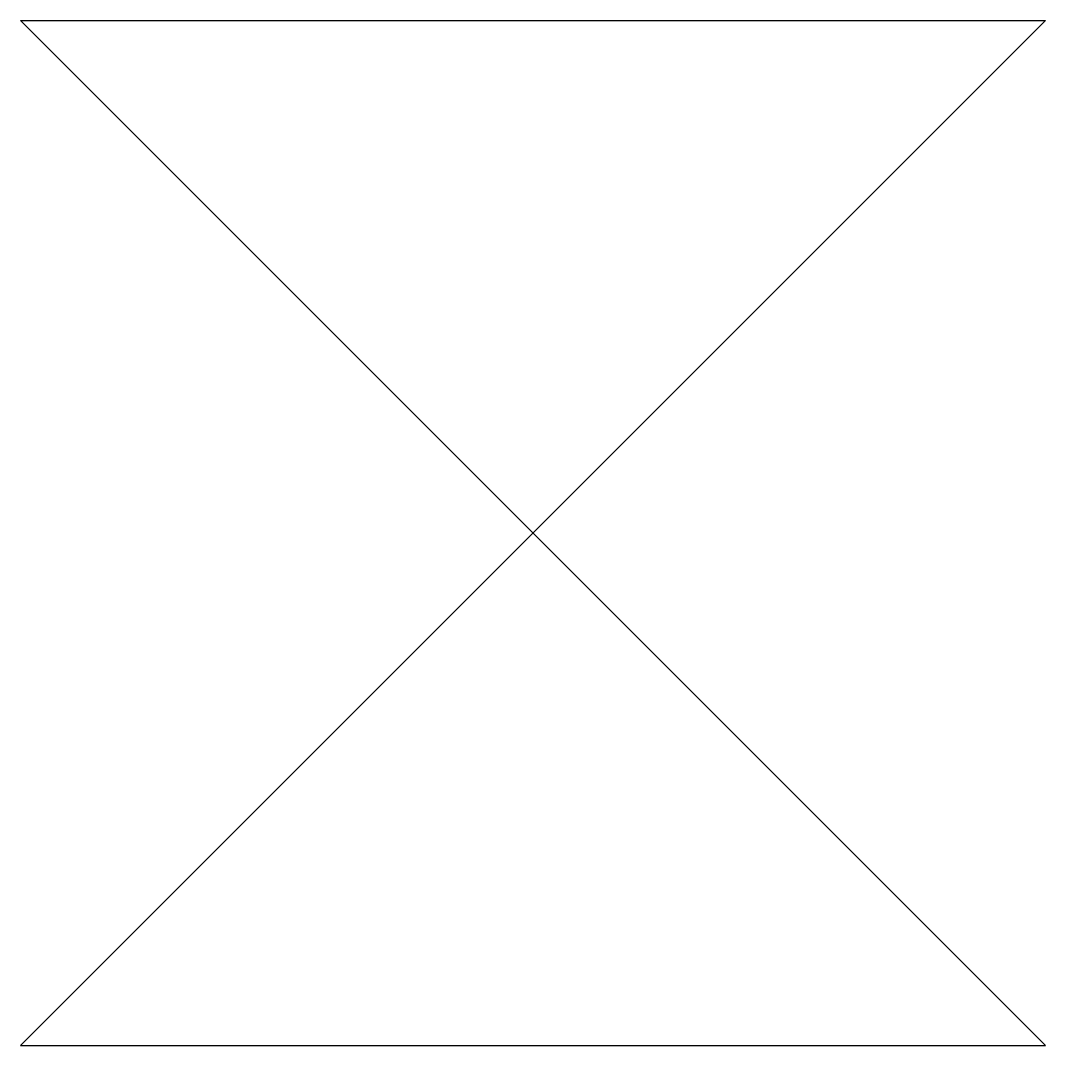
# Model space of a CAD drawing. Extents: x 0 to 10, y 0 to 10.
import ezdxf

# ---------------------------------------------------------------- set-up
doc = ezdxf.new("R2010")
doc.units = 0
doc.layers.get('0').update_dxf_attribs({"linetype": 'CONTINUOUS'})

msp = doc.modelspace()

# ---------------------------------------------------------------- meshes
mesh = msp.add_polyface()
corners = [(0, 0), (10, 0), (0, 10), (10, 10)]
mesh.append_faces([[corners[k] for k in face] for face in [(0, 1, 2, 3)]])

doc.saveas('drawing.dxf')
